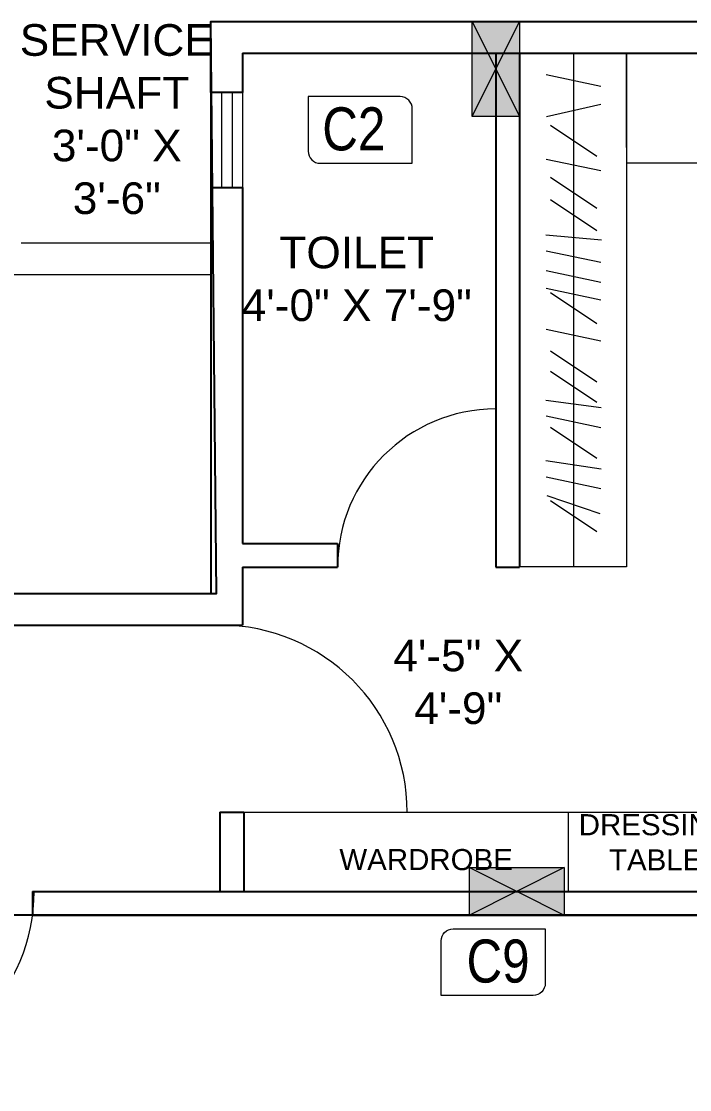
# Model space of a CAD drawing. Header units: inches. Extents: x -9010 to 68966, y 35237 to 36644.
# Drawn here: x -6343.3 to -6216.6, y 35478.1 to 35680.7 of the extents above; entities that cross this region are included whole.
import ezdxf

# ---------------------------------------------------------------- set-up
doc = ezdxf.new("R2010")
doc.units = ezdxf.units.IN
doc.layers.add('0Y-FURNITURE', color=7, linetype='Continuous', lineweight=9, true_color=0x454545)
for name, color, linetype, lineweight in [('0Y-TEXT', 96, 'Continuous', 5), ('0Y-WALLS', 23, 'Continuous', 25), ('0Y-WINDOWS', 140, 'Continuous', 13), ('CE-TEXT', 7, 'Continuous', 0), ('COL NO', 7, 'Continuous', 0), ('Column', 240, 'Continuous', 9), ('COLUMN HATCH', 252, 'Continuous', 5), ('WALL', 6, 'Continuous', 20)]:
    doc.layers.add(name, color=color, linetype=linetype, lineweight=lineweight)
doc.layers.add('BUA', color=70, linetype='Continuous')
doc.styles.get("Standard").update_dxf_attribs({"font": 'arial.ttf'})
doc.styles.add('stylus bt', font='swissck.ttf')

# ---------------------------------------------------------------- blocks, each defined once
blk = doc.blocks.new('dsda')
at = {"layer": 'COLUMN HATCH', "true_color": 0xb3b3b3, "transparency": 33554549}
h = blk.add_hatch(color=253, dxfattribs=at)
h.dxf.hatch_style = 1
h.paths.add_polyline_path([(82546.37, -2802.43), (82528.37, -2802.43), (82537.37, -2806.93)])
h.paths.add_polyline_path([(82528.37, -2802.43), (82528.37, -2811.43), (82537.37, -2806.93)])
h.paths.add_polyline_path([(82537.37, -2806.93), (82528.37, -2811.43), (82546.37, -2811.43)])
h.paths.add_polyline_path([(82546.37, -2802.43), (82537.37, -2806.93), (82546.37, -2811.43)])
at = {"layer": 'Column'}
for p, q in [((82528.37, -2802.43), (82546.37, -2811.43)), ((82546.37, -2802.43), (82528.37, -2811.43))]:
    blk.add_line(p, q, dxfattribs=at)
blk.add_lwpolyline([(82528.37, -2802.43), (82546.37, -2802.43), (82546.37, -2811.43), (82528.37, -2811.43)], close=True, dxfattribs=at)

msp = doc.modelspace()

# ---------------------------------------------------------------- linework, layer by layer
at = {"layer": '0Y-FURNITURE', "color": 8}
for p, q in [((-6238.61, 35674.77), (-6238.61, 35577.27)), ((-6228.61, 35674.77), (-6228.61, 35577.27)), ((-6228.61, 35656.77), (-6228.61, 35674.77)), ((-6233.43, 35668.38), (-6243.79, 35670.57)), ((-6233.44, 35664.94), (-6243.78, 35662.62)), ((-6234.2, 35655.11), (-6243.02, 35660.99)), ((-6233.43, 35652.34), (-6243.79, 35654.53)), ((-6208.95, 35653.83), (-6228.61, 35653.83)), ((-6234.2, 35645.23), (-6243.02, 35651.11)), ((-6234.2, 35640.98), (-6243.02, 35646.86)), ((-6233.34, 35639.21), (-6243.88, 35640.18)), ((-6233.43, 35634.96), (-6243.79, 35637.15)), ((-6233.43, 35631.19), (-6243.79, 35633.38)), ((-6233.43, 35627.86), (-6243.79, 35630.05)), ((-6234.2, 35623.34), (-6243.02, 35629.22)), ((-6233.43, 35620.08), (-6243.79, 35622.27)), ((-6234.2, 35612.26), (-6243.02, 35618.14)), ((-6234.2, 35608.44), (-6243.02, 35614.32)), ((-6233.36, 35607.44), (-6243.86, 35608.82)), ((-6233.43, 35603.65), (-6243.79, 35605.84)), ((-6234.2, 35597.8), (-6243.02, 35603.68)), ((-6233.37, 35595.76), (-6243.85, 35597.33)), ((-6233.43, 35592.06), (-6243.79, 35594.25)), ((-6233.59, 35587.33), (-6243.63, 35590.72)), ((-6234.2, 35583.89), (-6243.02, 35589.77)), ((-6228.61, 35577.27), (-6248.61, 35577.27)), ((-6301.16, 35530.7), (-6204.16, 35530.7)), ((-6239.66, 35530.7), (-6239.66, 35515.7))]:
    msp.add_line(p, q, dxfattribs=at)
at = {"layer": '0Y-WALLS'}
for p, q in [((-6307.37, 35680.7), (-6108.37, 35680.7)), ((-6307.37, 35680.7), (-6108.37, 35680.7)), ((-6301.37, 35674.7), (-6114.37, 35674.7)), ((-6301.37, 35674.7), (-6301.37, 35667.2)), ((-6253.37, 35674.7), (-6253.37, 35577.2)), ((-6248.87, 35674.7), (-6248.87, 35577.2)), ((-6307.37, 35667.2), (-6307.37, 35671.7)), ((-6301.37, 35667.2), (-6307.37, 35667.2)), ((-6307.37, 35649.2), (-6307.37, 35572.21)), ((-6307.37, 35649.2), (-6301.37, 35649.2)), ((-6301.37, 35649.2), (-6301.37, 35581.7)), ((-6301.37, 35581.7), (-6283.37, 35581.7)), ((-6283.37, 35581.7), (-6283.37, 35577.2)), ((-6301.37, 35577.2), (-6283.37, 35577.2)), ((-6301.37, 35577.2), (-6301.37, 35566.21)), ((-6253.37, 35577.2), (-6248.87, 35577.2)), ((-6479.87, 35572.21), (-6307.37, 35572.21)), ((-6479.87, 35566.21), (-6301.37, 35566.21)), ((-6305.66, 35530.7), (-6301.16, 35530.7)), ((-6305.66, 35530.7), (-6305.66, 35515.7)), ((-6301.16, 35530.7), (-6301.16, 35515.7)), ((-6341.17, 35515.71), (-6114.67, 35515.71)), ((-6341.17, 35515.71), (-6341.17, 35511.21)), ((-6341.17, 35511.21), (-6114.67, 35511.21))]:
    msp.add_line(p, q, dxfattribs=at)
msp.add_lwpolyline([(-6307.37, 35671.7), (-6307.37, 35680.7), (-6305.87, 35680.7), (-6301.37, 35680.7)], dxfattribs=at)
at = {"layer": '0Y-WINDOWS'}
for p, q in [((-6305.37, 35667.2), (-6305.37, 35649.2)), ((-6303.37, 35667.2), (-6303.37, 35649.2)), ((-6343.37, 35638.7), (-6307.37, 35638.7)), ((-6349.37, 35632.7), (-6307.37, 35632.7))]:
    msp.add_line(p, q, dxfattribs=at)
msp.add_lwpolyline([(-6301.37, 35649.2), (-6307.37, 35649.2), (-6307.37, 35667.2), (-6301.37, 35667.2)], close=True, dxfattribs=at)
for centre, radius, start, end in [((-6253.37, 35577.2), 30, 90, 180), ((-6305.66, 35530.7), 35.5, 0, 90), ((-6374.87, 35515.71), 34, 270, 360)]:
    msp.add_arc(centre, radius, start, end, dxfattribs=at)
at = {"layer": 'BUA'}
msp.add_lwpolyline([(-6616.3, 35572.21), (-6306.3, 35572.21), (-6307.37, 35680.71), (-6108.37, 35680.71), (-6108.37, 35511.21), (-6374.87, 35511.21), (-6374.87, 35352.77), (-6617.37, 35352.77), (-6617.37, 35572.22)], dxfattribs=at)
at = {"layer": 'COL NO'}
for points in [[(-6271.47, 35666.43), (-6288.93, 35666.43), (-6288.93, 35656.09, 0.414214), (-6286.64, 35653.8), (-6269.19, 35653.8), (-6269.19, 35664.14, 0.414214)], [(-6261.45, 35508.6), (-6243.99, 35508.6), (-6243.99, 35498.26, -0.414214), (-6246.28, 35495.97), (-6263.73, 35495.97), (-6263.73, 35506.31, -0.414214)]]:
    msp.add_lwpolyline(points, format="xyb", close=True, dxfattribs=at)

# ---------------------------------------------------------------- block references
at = {"layer": 'WALL'}
for p, rotation in [((-9061.02, -46865.65), 89.99950442119447), ((-88786.72, 38323.35), 359.9995044211944)]:
    msp.add_blockref('dsda', p, dxfattribs=dict(at, rotation=rotation))

# ---------------------------------------------------------------- texts
at = {"layer": '0Y-TEXT', "char_height": 6, "attachment_point": 1}
for s, width, insert in [('\\pxqc;SERVICE SHAFT\\P3\'-0" X 3\'-6"', 38.3449, (-6344.39, 35680.18)), ('\\pxqc;TOILET\\P4\'-0" X 7\'-9"', 48.9093, (-6304.18, 35639.88)), ('\\pxqc;4\'-5" X 4\'-9"', 26.9778, (-6273.97, 35563.45))]:
    msp.add_mtext_dynamic_manual_height_columns(s, width=width, gutter_width=12.5, heights=[0], dxfattribs=dict(at, insert=insert))
at = {"layer": '0Y-TEXT', "color": 8, "char_height": 4, "attachment_point": 9}
for s, width, insert in [('\\pxqc;DRESSING TABLE', 33.8466, (-6206.13, 35519.68)), ('\\pxqc;WARDROBE', 45.648, (-6243.75, 35519.68))]:
    msp.add_mtext_dynamic_manual_height_columns(s, width=width, gutter_width=12.5, heights=[0], dxfattribs=dict(at, insert=insert))
at = {"layer": 'CE-TEXT', "ltscale": 0.3, "style": 'stylus bt'}
for s, p in [('C2', (-6286.26, 35656.24)), ('C9', (-6258.91, 35498.41))]:
    msp.add_text(s, height=8.165, rotation=359.9995, dxfattribs=at).set_placement(p)

doc.saveas('drawing.dxf')
